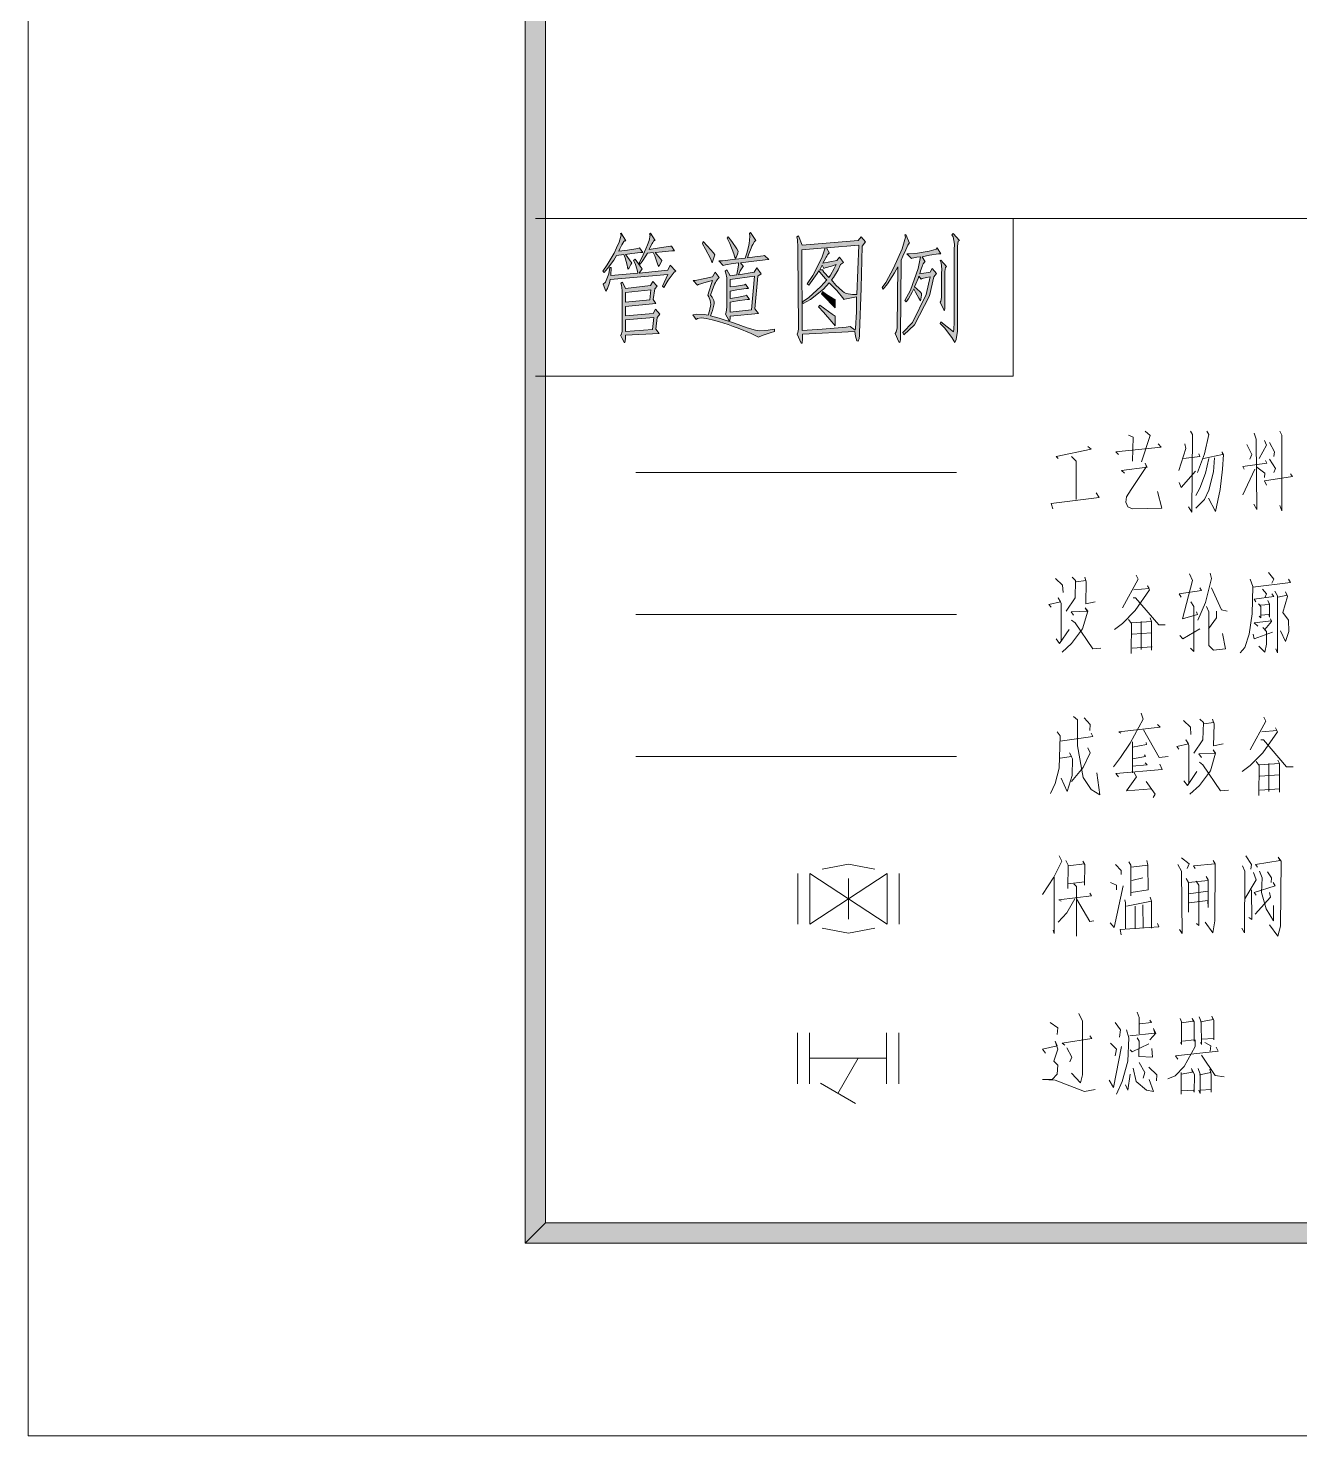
# Model space of a CAD drawing. Header units: millimetres. Extents: x 0 to 829, y 0 to 586.
# Drawn here: x 0 to 61.8, y 0 to 68.4 of the extents above; entities that cross this region are included whole.
import ezdxf

# ---------------------------------------------------------------- set-up
doc = ezdxf.new("R2010")
doc.units = ezdxf.units.MM

msp = doc.modelspace()

# ---------------------------------------------------------------- hatches: boundary and pattern name
h = msp.add_hatch(color=0)
h.dxf.hatch_style = 2
h.paths.add_polyline_path([(24.154694, 576.266028), (25.142472, 575.281778), (25.142472, 10.3505), (24.154694, 9.36625)])
h = msp.add_hatch(color=0)
h.dxf.hatch_style = 2
h.paths.add_polyline_path([(28.694944, 57.559222), (29.128861, 57.601556), (29.633333, 57.682694), (29.703889, 57.714444), (29.866167, 57.488667), (29.760333, 57.488667), (29.337, 57.446333), (29.0195, 57.400472), (29.100639, 57.298167), (29.255861, 57.097083), (29.326417, 56.994778), (29.291139, 56.903056), (29.199417, 56.747833), (29.1465, 56.677278), (29.111222, 56.881889), (29.012444, 57.241722), (28.948944, 57.400472), (28.585583, 57.354611), (28.451528, 57.128833), (28.155194, 56.712556), (27.992917, 56.522056), (27.918833, 56.589083), (28.137556, 56.892472), (28.472694, 57.460444), (28.596167, 57.728556), (28.719639, 57.993139), (28.811361, 58.335333), (28.786667, 58.412944), (28.821944, 58.437639), (29.037139, 58.053111), (29.012444, 58.077806), (28.938361, 58.021361), (28.8925, 57.940222), (28.850167, 57.862611), (28.747861, 57.672111)])
h = msp.add_hatch(color=0)
h.dxf.hatch_style = 2
h.paths.add_polyline_path([(29.68625, 56.994778), (29.81325, 57.231139), (30.021389, 57.672111), (30.102528, 57.873194), (30.183667, 58.077806), (30.229528, 58.335333), (30.190722, 58.391778), (30.247167, 58.437639), (30.462361, 58.077806), (30.444722, 58.088389), (30.391806, 58.042528), (30.353, 57.986083), (30.317722, 57.929639), (30.229528, 57.760306), (30.173083, 57.647417), (30.677556, 57.714444), (31.220833, 57.795583), (31.256111, 57.806167), (31.40075, 57.580389), (31.27375, 57.580389), (30.804556, 57.534528), (30.462361, 57.488667), (30.561139, 57.375778), (30.723417, 57.185278), (30.786917, 57.107667), (30.758694, 57.026528), (30.677556, 56.881889), (30.624639, 56.814861), (30.571722, 56.994778), (30.444722, 57.333444), (30.374167, 57.488667), (30.102528, 57.4675), (30.021389, 57.333444), (29.841472, 57.061806), (29.742694, 56.92775)])
h = msp.add_hatch(color=0)
h.paths.add_polyline_path([(34.431111, 56.409167), (34.44875, 56.522056), (34.476972, 56.677278), (34.484028, 56.723139), (34.494611, 56.769), (34.51225, 56.903056), (34.519306, 56.994778), (34.25825, 56.9595), (33.880778, 56.892472), (33.764361, 56.860722), (33.563278, 57.082972), (33.736139, 57.097083), (34.378194, 57.164111), (34.843861, 57.220556), (34.917944, 57.4675), (35.013194, 57.834389), (35.034361, 57.950806), (35.059056, 58.07075), (35.062583, 58.303583), (35.044944, 58.412944), (35.097861, 58.458806), (35.351861, 58.077806), (35.295417, 58.031944), (35.207222, 57.890833), (35.168417, 57.795583), (35.133139, 57.700333), (35.027306, 57.421639), (34.953222, 57.241722), (35.306, 57.277), (35.71875, 57.333444), (35.78225, 57.354611), (35.983333, 57.153528), (35.821056, 57.139417), (35.133139, 57.061806), (34.611028, 56.994778), (34.755667, 56.814861), (34.720389, 56.804278), (34.600444, 56.599667), (34.519306, 56.409167), (35.277778, 56.543222), (35.404778, 56.747833), (35.619972, 56.4515), (35.457694, 56.342139), (35.313056, 54.761694), (35.4965, 54.535917), (34.106556, 54.401861), (34.106556, 54.288972), (34.088917, 54.186667), (34.071278, 54.19725), (34.053639, 54.211361), (33.961917, 54.356), (33.887833, 54.493583), (33.916056, 54.602944), (33.944278, 54.842833), (33.944278, 54.966306), (33.944278, 56.137528), (33.944278, 56.261), (33.909, 56.486778), (33.870194, 56.589083), (33.944278, 56.656111), (34.106556, 56.363306)])
h.paths.add_polyline_path([(35.295417, 56.342139), (34.106556, 56.183389), (34.106556, 55.823556), (34.420528, 55.855306), (34.801528, 55.922333), (34.865028, 55.957611), (35.006139, 55.753), (34.882667, 55.753), (34.431111, 55.685972), (34.106556, 55.618944), (34.106556, 55.259111), (34.431111, 55.304972), (34.826222, 55.382583), (34.900306, 55.417861), (35.044944, 55.21325), (34.935583, 55.21325), (34.466389, 55.146222), (34.106556, 55.079194), (34.106556, 54.602944), (35.150778, 54.715833)])
h = msp.add_hatch(color=0)
h.dxf.hatch_style = 2
h.paths.add_polyline_path([(34.501667, 57.559222), (34.484028, 57.4675), (34.413472, 57.287583), (34.357028, 57.195861), (34.297056, 57.432222), (34.095972, 57.929639), (33.961917, 58.190694), (34.014833, 58.257722), (34.187694, 58.021361), (34.431111, 57.672111)])
h = msp.add_hatch(color=0)
h.paths.add_polyline_path([(40.474194, 58.257722), (40.689389, 58.00725), (40.527111, 57.806167), (40.474194, 55.767111), (40.403639, 53.590472), (40.393056, 53.456417), (40.378944, 53.318833), (40.333083, 53.188306), (40.301333, 53.195361), (40.269583, 53.202417), (40.202556, 53.431722), (40.167278, 53.6575), (37.62375, 53.523444), (37.630806, 53.30825), (37.606111, 53.093056), (37.567306, 53.093056), (37.36975, 53.523444), (37.397972, 53.601056), (37.426194, 53.770389), (37.426194, 53.862111), (37.405028, 57.534528), (37.405028, 57.749722), (37.380333, 58.109556), (37.352111, 58.257722), (37.426194, 58.303583), (37.606111, 57.852028), (40.329556, 58.077806)])
h.paths.add_polyline_path([(37.606111, 53.703361), (38.579778, 53.770389), (39.751, 53.872694), (39.948556, 53.904444), (40.184917, 53.724528), (40.209611, 53.805667), (40.248417, 54.617056), (40.255472, 55.347306), (39.606361, 55.21325), (39.634583, 55.234417), (39.292389, 55.640111), (38.921972, 56.024639), (38.650333, 55.710667), (38.018861, 55.202667), (37.659028, 55.008639), (37.62375, 55.100361), (37.930667, 55.304972), (38.523333, 55.834139), (38.812611, 56.158694), (38.749111, 56.215139), (38.551556, 56.440917), (38.4175, 56.61025), (38.343417, 56.476194), (38.1, 56.126944), (37.930667, 55.91175), (37.856583, 55.978778), (38.128222, 56.373889), (38.562139, 57.241722), (38.724417, 57.714444), (37.588472, 57.62625)])
h.paths.add_polyline_path([(39.426444, 57.266417), (39.624, 57.015944), (39.479361, 56.903056), (39.362944, 56.656111), (39.137167, 56.285694), (39.031333, 56.158694), (39.253583, 55.91175), (39.571083, 55.608361), (39.659278, 55.551917), (39.751, 55.495472), (40.057917, 55.449611), (40.273111, 55.460194), (40.364833, 57.852028), (38.794972, 57.714444), (38.939611, 57.4675), (38.904333, 57.456917), (38.837306, 57.382833), (38.805556, 57.322861), (38.773806, 57.259361), (38.678556, 57.082972), (38.615056, 56.970083), (39.299444, 57.107667)])
h.paths.add_polyline_path([(38.615056, 56.656111), (38.615056, 56.620833), (38.660917, 56.543222), (38.706778, 56.497361), (38.749111, 56.4515), (38.847889, 56.342139), (38.904333, 56.271583), (38.992528, 56.398583), (39.172444, 56.712556), (39.264167, 56.903056), (39.031333, 56.836028), (38.731472, 56.747833), (38.667972, 56.723139), (38.579778, 56.881889), (38.470417, 56.656111)])
h = msp.add_hatch(color=0)
h.dxf.hatch_style = 2
h.paths.add_polyline_path([(42.13225, 53.565778), (42.185167, 53.646917), (42.231028, 53.81625), (42.220444, 53.904444), (42.25925, 56.790167), (42.104028, 56.507944), (41.754778, 55.968194), (41.553694, 55.710667), (41.500778, 55.798861), (41.673639, 56.035222), (42.051111, 56.740778), (42.25925, 57.209972), (42.463861, 57.675639), (42.636722, 58.247139), (42.601444, 58.345917), (42.654361, 58.370611), (42.834278, 57.940222), (42.816639, 57.950806), (42.749611, 57.852028), (42.700222, 57.739139), (42.650833, 57.62625), (42.509722, 57.322861), (42.421528, 57.128833), (42.382722, 53.410556), (42.393306, 53.251806), (42.358028, 53.128333), (42.312167, 53.160083)])
h = msp.add_hatch(color=0)
h.dxf.hatch_style = 2
h.paths.add_polyline_path([(45.162611, 53.929139), (45.162611, 53.678667), (45.099111, 53.272972), (45.035611, 53.11775), (44.890972, 53.364694), (44.531139, 53.826833), (44.312417, 54.042028), (44.351222, 54.130222), (44.965056, 53.636333), (44.982694, 53.780972), (45.000333, 54.073778), (45.000333, 54.221944), (45.000333, 57.62625), (45.007389, 57.894361), (44.954472, 58.257722), (44.890972, 58.345917), (44.943889, 58.412944), (45.250806, 58.077806), (45.197889, 58.042528), (45.152028, 57.806167), (45.162611, 57.601556)])
h = msp.add_hatch(color=0)
h.dxf.hatch_style = 2
h.paths.add_polyline_path([(33.238722, 56.994778), (33.150528, 57.195861), (32.914167, 57.658), (32.773056, 57.919056), (32.808333, 58.031944), (33.016472, 57.806167), (33.295167, 57.478083), (33.365722, 57.375778), (33.341028, 57.287583), (33.277528, 57.097083)])
h = msp.add_hatch(color=0)
h.dxf.hatch_style = 2
h.paths.add_polyline_path([(43.412833, 55.506056), (43.40225, 55.417861), (43.377556, 55.234417), (43.359917, 55.146222), (43.285833, 55.280278), (43.123556, 55.573083), (43.035361, 55.731833), (42.954222, 55.5625), (42.770778, 55.248528), (42.672, 55.100361), (42.601444, 55.167389), (42.873083, 55.664806), (43.250556, 56.723139), (43.359917, 57.287583), (43.176472, 57.266417), (42.961278, 57.220556), (42.926, 57.195861), (42.689639, 57.421639), (42.809583, 57.421639), (43.208222, 57.4675), (43.493972, 57.513361), (43.776194, 57.559222), (44.114861, 57.658), (44.171306, 57.714444), (44.351222, 57.421639), (44.241861, 57.432222), (43.790306, 57.365194), (43.448111, 57.287583), (43.59275, 57.040639), (43.557472, 57.026528), (43.493972, 56.948917), (43.46575, 56.881889), (43.441056, 56.814861), (43.366972, 56.599667), (43.321111, 56.4515), (43.825583, 56.543222), (43.934944, 56.723139), (44.1325, 56.476194), (44.009028, 56.317444), (43.800889, 55.382583), (43.070639, 53.975), (42.545, 53.49875), (42.509722, 53.611639), (42.978917, 54.098472), (43.638611, 55.449611), (43.825583, 56.317444), (43.65625, 56.285694), (43.441056, 56.22925), (43.395194, 56.204556), (43.285833, 56.342139), (43.250556, 56.22925), (43.141194, 55.968194), (43.070639, 55.823556), (43.187056, 55.72125), (43.359917, 55.5625)])
h = msp.add_hatch(color=0)
h.dxf.hatch_style = 2
h.paths.add_polyline_path([(29.68625, 56.497361), (31.076194, 56.634944), (31.203194, 56.881889), (31.471306, 56.589083), (31.383111, 56.543222), (31.093833, 56.148111), (30.896278, 55.798861), (30.822194, 55.865889), (31.076194, 56.430333), (28.282194, 56.183389), (28.253972, 56.024639), (28.144611, 55.742417), (28.063472, 55.618944), (27.936472, 55.957611), (28.056417, 56.059917), (28.218694, 56.465611), (28.261028, 56.769), (28.335111, 56.769), (28.317472, 56.384472), (29.633333, 56.497361), (29.598056, 56.656111), (29.488694, 56.9595), (29.418139, 57.107667), (29.488694, 57.174694), (29.569833, 57.061806), (29.742694, 56.825444), (29.830889, 56.701972)])
h = msp.add_hatch(color=0)
h.dxf.hatch_style = 2
h.paths.add_polyline_path([(44.312417, 55.079194), (44.351222, 55.135639), (44.3865, 55.304972), (44.3865, 55.417861), (44.3865, 56.476194), (44.397083, 56.677278), (44.358278, 56.984194), (44.312417, 57.082972), (44.351222, 57.128833), (44.619333, 56.814861), (44.577, 56.769), (44.538194, 56.5785), (44.548778, 56.430333), (44.548778, 54.941611), (44.548778, 54.796972), (44.520556, 54.684083), (44.495861, 54.715833)])
h = msp.add_hatch(color=0)
h.paths.add_polyline_path([(30.353, 56.091667), (30.571722, 55.865889), (30.444722, 55.731833), (30.374167, 55.21325), (30.497639, 55.008639), (29.0195, 54.874583), (29.0195, 54.423028), (30.374167, 54.535917), (30.48, 54.740528), (30.698722, 54.493583), (30.571722, 54.334833), (30.497639, 53.770389), (30.659917, 53.565778), (29.0195, 53.477583), (29.0195, 53.297667), (29.001861, 53.121278), (28.984222, 53.128333), (28.966583, 53.131861), (28.867806, 53.30825), (28.786667, 53.477583), (28.821944, 53.49875), (28.857222, 53.6575), (28.857222, 53.791556), (28.857222, 55.484889), (28.857222, 55.640111), (28.829, 55.901167), (28.804306, 56.003472), (28.874861, 56.045806), (29.0195, 55.753), (30.247167, 55.890583)])
h.paths.add_polyline_path([(30.335361, 53.749222), (30.409444, 54.334833), (29.0195, 54.221944), (29.0195, 53.6575)])
h.paths.add_polyline_path([(30.211889, 55.192083), (30.264806, 55.685972), (29.0195, 55.551917), (29.0195, 55.079194)])
h = msp.add_hatch(color=0)
h.dxf.hatch_style = 2
h.paths.add_polyline_path([(35.4965, 53.385861), (35.126083, 53.555194), (34.508722, 53.81625), (34.25825, 53.904444), (34.011306, 53.996167), (33.587972, 54.130222), (33.411583, 54.176083), (33.235194, 54.221944), (32.942389, 54.281917), (32.825972, 54.299556), (32.709556, 54.317194), (32.529639, 54.288972), (32.466139, 54.243111), (32.303861, 54.468889), (32.483778, 54.490056), (32.854194, 54.479472), (33.041167, 54.447722), (33.11525, 54.659389), (33.171694, 54.969833), (33.157583, 55.065083), (33.147, 55.163861), (33.076444, 55.336722), (33.023528, 55.417861), (33.087028, 55.629528), (33.203444, 55.989361), (33.259889, 56.137528), (32.942389, 56.059917), (32.571972, 55.947028), (32.519056, 55.91175), (32.3215, 56.137528), (32.409694, 56.137528), (32.878889, 56.22925), (33.259889, 56.317444), (33.383361, 56.543222), (33.584444, 56.271583), (33.528, 56.22925), (33.43275, 56.109306), (33.393944, 56.035222), (33.351611, 55.961139), (33.231667, 55.654222), (33.150528, 55.417861), (33.231667, 55.326139), (33.319861, 55.156806), (33.330444, 55.079194), (33.341028, 54.998056), (33.249306, 54.6735), (33.150528, 54.423028), (33.584444, 54.299556), (34.32175, 54.063194), (34.628667, 53.950306), (34.935583, 53.837417), (35.344806, 53.713944), (35.450639, 53.703361), (35.552944, 53.692778), (35.962167, 53.724528), (36.269083, 53.770389), (36.269083, 53.6575), (36.053889, 53.590472), (35.665833, 53.456417)])
h = msp.add_hatch(color=0)
h.dxf.hatch_style = 2
h.paths.add_polyline_path([(38.597417, 55.597778), (38.787917, 55.460194), (39.091306, 55.269694), (39.21125, 55.21325), (39.218306, 55.100361), (39.218306, 54.899278), (39.21125, 54.807556), (39.091306, 54.931028), (38.759694, 55.269694), (38.5445, 55.484889)])
h = msp.add_hatch(color=0)
h.dxf.hatch_style = 2
h.paths.add_polyline_path([(39.21125, 54.401861), (39.218306, 54.278389), (39.218306, 54.042028), (39.21125, 53.929139), (39.056028, 54.130222), (38.650333, 54.592361), (38.399861, 54.853417), (38.470417, 54.941611), (38.706778, 54.761694), (39.073667, 54.493583)])
h = msp.add_hatch(color=0)
h.dxf.hatch_style = 2
h.paths.add_polyline_path([(24.154694, 9.36625), (25.142472, 10.3505), (818.80075, 10.3505), (819.788528, 9.36625)])

# ---------------------------------------------------------------- linework, layer by layer
at = {"color": 0, "lineweight": 0}
for points in [[(0, 0), (0, 585.632278), (829.154778, 585.632278), (829.154778, 0)], [(24.154694, 576.266028), (25.142472, 575.281778), (25.142472, 10.3505), (24.154694, 9.36625)], [(28.694944, 57.559222), (29.128861, 57.601556), (29.633333, 57.682694), (29.703889, 57.714444), (29.866167, 57.488667), (29.760333, 57.488667), (29.337, 57.446333), (29.0195, 57.400472), (29.100639, 57.298167), (29.255861, 57.097083), (29.326417, 56.994778), (29.291139, 56.903056), (29.199417, 56.747833), (29.1465, 56.677278), (29.111222, 56.881889), (29.012444, 57.241722), (28.948944, 57.400472), (28.585583, 57.354611), (28.451528, 57.128833), (28.155194, 56.712556), (27.992917, 56.522056), (27.918833, 56.589083), (28.137556, 56.892472), (28.472694, 57.460444), (28.596167, 57.728556), (28.719639, 57.993139), (28.811361, 58.335333), (28.786667, 58.412944), (28.821944, 58.437639), (29.037139, 58.053111), (29.012444, 58.077806), (28.938361, 58.021361), (28.8925, 57.940222), (28.850167, 57.862611), (28.747861, 57.672111)], [(29.68625, 56.994778), (29.81325, 57.231139), (30.021389, 57.672111), (30.102528, 57.873194), (30.183667, 58.077806), (30.229528, 58.335333), (30.190722, 58.391778), (30.247167, 58.437639), (30.462361, 58.077806), (30.444722, 58.088389), (30.391806, 58.042528), (30.353, 57.986083), (30.317722, 57.929639), (30.229528, 57.760306), (30.173083, 57.647417), (30.677556, 57.714444), (31.220833, 57.795583), (31.256111, 57.806167), (31.40075, 57.580389), (31.27375, 57.580389), (30.804556, 57.534528), (30.462361, 57.488667), (30.561139, 57.375778), (30.723417, 57.185278), (30.786917, 57.107667), (30.758694, 57.026528), (30.677556, 56.881889), (30.624639, 56.814861), (30.571722, 56.994778), (30.444722, 57.333444), (30.374167, 57.488667), (30.102528, 57.4675), (30.021389, 57.333444), (29.841472, 57.061806), (29.742694, 56.92775)], [(34.431111, 56.409167), (34.44875, 56.522056), (34.476972, 56.677278), (34.484028, 56.723139), (34.494611, 56.769), (34.51225, 56.903056), (34.519306, 56.994778), (34.25825, 56.9595), (33.880778, 56.892472), (33.764361, 56.860722), (33.563278, 57.082972), (33.736139, 57.097083), (34.378194, 57.164111), (34.843861, 57.220556), (34.917944, 57.4675), (35.013194, 57.834389), (35.034361, 57.950806), (35.059056, 58.07075), (35.062583, 58.303583), (35.044944, 58.412944), (35.097861, 58.458806), (35.351861, 58.077806), (35.295417, 58.031944), (35.207222, 57.890833), (35.168417, 57.795583), (35.133139, 57.700333), (35.027306, 57.421639), (34.953222, 57.241722), (35.306, 57.277), (35.71875, 57.333444), (35.78225, 57.354611), (35.983333, 57.153528), (35.821056, 57.139417), (35.133139, 57.061806), (34.611028, 56.994778), (34.755667, 56.814861), (34.720389, 56.804278), (34.600444, 56.599667), (34.519306, 56.409167), (35.277778, 56.543222), (35.404778, 56.747833), (35.619972, 56.4515), (35.457694, 56.342139), (35.313056, 54.761694), (35.4965, 54.535917), (34.106556, 54.401861), (34.106556, 54.288972), (34.088917, 54.186667), (34.071278, 54.19725), (34.053639, 54.211361), (33.961917, 54.356), (33.887833, 54.493583), (33.916056, 54.602944), (33.944278, 54.842833), (33.944278, 54.966306), (33.944278, 56.137528), (33.944278, 56.261), (33.909, 56.486778), (33.870194, 56.589083), (33.944278, 56.656111), (34.106556, 56.363306)], [(34.501667, 57.559222), (34.484028, 57.4675), (34.413472, 57.287583), (34.357028, 57.195861), (34.297056, 57.432222), (34.095972, 57.929639), (33.961917, 58.190694), (34.014833, 58.257722), (34.187694, 58.021361), (34.431111, 57.672111)], [(40.474194, 58.257722), (40.689389, 58.00725), (40.527111, 57.806167), (40.474194, 55.767111), (40.403639, 53.590472), (40.393056, 53.456417), (40.378944, 53.318833), (40.333083, 53.188306), (40.301333, 53.195361), (40.269583, 53.202417), (40.202556, 53.431722), (40.167278, 53.6575), (37.62375, 53.523444), (37.630806, 53.30825), (37.606111, 53.093056), (37.567306, 53.093056), (37.36975, 53.523444), (37.397972, 53.601056), (37.426194, 53.770389), (37.426194, 53.862111), (37.405028, 57.534528), (37.405028, 57.749722), (37.380333, 58.109556), (37.352111, 58.257722), (37.426194, 58.303583), (37.606111, 57.852028), (40.329556, 58.077806)], [(42.13225, 53.565778), (42.185167, 53.646917), (42.231028, 53.81625), (42.220444, 53.904444), (42.25925, 56.790167), (42.104028, 56.507944), (41.754778, 55.968194), (41.553694, 55.710667), (41.500778, 55.798861), (41.673639, 56.035222), (42.051111, 56.740778), (42.25925, 57.209972), (42.463861, 57.675639), (42.636722, 58.247139), (42.601444, 58.345917), (42.654361, 58.370611), (42.834278, 57.940222), (42.816639, 57.950806), (42.749611, 57.852028), (42.700222, 57.739139), (42.650833, 57.62625), (42.509722, 57.322861), (42.421528, 57.128833), (42.382722, 53.410556), (42.393306, 53.251806), (42.358028, 53.128333), (42.312167, 53.160083)], [(45.162611, 53.929139), (45.162611, 53.678667), (45.099111, 53.272972), (45.035611, 53.11775), (44.890972, 53.364694), (44.531139, 53.826833), (44.312417, 54.042028), (44.351222, 54.130222), (44.965056, 53.636333), (44.982694, 53.780972), (45.000333, 54.073778), (45.000333, 54.221944), (45.000333, 57.62625), (45.007389, 57.894361), (44.954472, 58.257722), (44.890972, 58.345917), (44.943889, 58.412944), (45.250806, 58.077806), (45.197889, 58.042528), (45.152028, 57.806167), (45.162611, 57.601556)], [(33.238722, 56.994778), (33.150528, 57.195861), (32.914167, 57.658), (32.773056, 57.919056), (32.808333, 58.031944), (33.016472, 57.806167), (33.295167, 57.478083), (33.365722, 57.375778), (33.341028, 57.287583), (33.277528, 57.097083)], [(37.606111, 53.703361), (38.579778, 53.770389), (39.751, 53.872694), (39.948556, 53.904444), (40.184917, 53.724528), (40.209611, 53.805667), (40.248417, 54.617056), (40.255472, 55.347306), (39.606361, 55.21325), (39.634583, 55.234417), (39.292389, 55.640111), (38.921972, 56.024639), (38.650333, 55.710667), (38.018861, 55.202667), (37.659028, 55.008639), (37.62375, 55.100361), (37.930667, 55.304972), (38.523333, 55.834139), (38.812611, 56.158694), (38.749111, 56.215139), (38.551556, 56.440917), (38.4175, 56.61025), (38.343417, 56.476194), (38.1, 56.126944), (37.930667, 55.91175), (37.856583, 55.978778), (38.128222, 56.373889), (38.562139, 57.241722), (38.724417, 57.714444), (37.588472, 57.62625)], [(39.426444, 57.266417), (39.624, 57.015944), (39.479361, 56.903056), (39.362944, 56.656111), (39.137167, 56.285694), (39.031333, 56.158694), (39.253583, 55.91175), (39.571083, 55.608361), (39.659278, 55.551917), (39.751, 55.495472), (40.057917, 55.449611), (40.273111, 55.460194), (40.364833, 57.852028), (38.794972, 57.714444), (38.939611, 57.4675), (38.904333, 57.456917), (38.837306, 57.382833), (38.805556, 57.322861), (38.773806, 57.259361), (38.678556, 57.082972), (38.615056, 56.970083), (39.299444, 57.107667)], [(43.412833, 55.506056), (43.40225, 55.417861), (43.377556, 55.234417), (43.359917, 55.146222), (43.285833, 55.280278), (43.123556, 55.573083), (43.035361, 55.731833), (42.954222, 55.5625), (42.770778, 55.248528), (42.672, 55.100361), (42.601444, 55.167389), (42.873083, 55.664806), (43.250556, 56.723139), (43.359917, 57.287583), (43.176472, 57.266417), (42.961278, 57.220556), (42.926, 57.195861), (42.689639, 57.421639), (42.809583, 57.421639), (43.208222, 57.4675), (43.493972, 57.513361), (43.776194, 57.559222), (44.114861, 57.658), (44.171306, 57.714444), (44.351222, 57.421639), (44.241861, 57.432222), (43.790306, 57.365194), (43.448111, 57.287583), (43.59275, 57.040639), (43.557472, 57.026528), (43.493972, 56.948917), (43.46575, 56.881889), (43.441056, 56.814861), (43.366972, 56.599667), (43.321111, 56.4515), (43.825583, 56.543222), (43.934944, 56.723139), (44.1325, 56.476194), (44.009028, 56.317444), (43.800889, 55.382583), (43.070639, 53.975), (42.545, 53.49875), (42.509722, 53.611639), (42.978917, 54.098472), (43.638611, 55.449611), (43.825583, 56.317444), (43.65625, 56.285694), (43.441056, 56.22925), (43.395194, 56.204556), (43.285833, 56.342139), (43.250556, 56.22925), (43.141194, 55.968194), (43.070639, 55.823556), (43.187056, 55.72125), (43.359917, 55.5625)], [(29.68625, 56.497361), (31.076194, 56.634944), (31.203194, 56.881889), (31.471306, 56.589083), (31.383111, 56.543222), (31.093833, 56.148111), (30.896278, 55.798861), (30.822194, 55.865889), (31.076194, 56.430333), (28.282194, 56.183389), (28.253972, 56.024639), (28.144611, 55.742417), (28.063472, 55.618944), (27.936472, 55.957611), (28.056417, 56.059917), (28.218694, 56.465611), (28.261028, 56.769), (28.335111, 56.769), (28.317472, 56.384472), (29.633333, 56.497361), (29.598056, 56.656111), (29.488694, 56.9595), (29.418139, 57.107667), (29.488694, 57.174694), (29.569833, 57.061806), (29.742694, 56.825444), (29.830889, 56.701972)], [(38.615056, 56.656111), (38.615056, 56.620833), (38.660917, 56.543222), (38.706778, 56.497361), (38.749111, 56.4515), (38.847889, 56.342139), (38.904333, 56.271583), (38.992528, 56.398583), (39.172444, 56.712556), (39.264167, 56.903056), (39.031333, 56.836028), (38.731472, 56.747833), (38.667972, 56.723139), (38.579778, 56.881889), (38.470417, 56.656111)], [(44.312417, 55.079194), (44.351222, 55.135639), (44.3865, 55.304972), (44.3865, 55.417861), (44.3865, 56.476194), (44.397083, 56.677278), (44.358278, 56.984194), (44.312417, 57.082972), (44.351222, 57.128833), (44.619333, 56.814861), (44.577, 56.769), (44.538194, 56.5785), (44.548778, 56.430333), (44.548778, 54.941611), (44.548778, 54.796972), (44.520556, 54.684083), (44.495861, 54.715833)], [(30.353, 56.091667), (30.571722, 55.865889), (30.444722, 55.731833), (30.374167, 55.21325), (30.497639, 55.008639), (29.0195, 54.874583), (29.0195, 54.423028), (30.374167, 54.535917), (30.48, 54.740528), (30.698722, 54.493583), (30.571722, 54.334833), (30.497639, 53.770389), (30.659917, 53.565778), (29.0195, 53.477583), (29.0195, 53.297667), (29.001861, 53.121278), (28.984222, 53.128333), (28.966583, 53.131861), (28.867806, 53.30825), (28.786667, 53.477583), (28.821944, 53.49875), (28.857222, 53.6575), (28.857222, 53.791556), (28.857222, 55.484889), (28.857222, 55.640111), (28.829, 55.901167), (28.804306, 56.003472), (28.874861, 56.045806), (29.0195, 55.753), (30.247167, 55.890583)], [(35.4965, 53.385861), (35.126083, 53.555194), (34.508722, 53.81625), (34.25825, 53.904444), (34.011306, 53.996167), (33.587972, 54.130222), (33.411583, 54.176083), (33.235194, 54.221944), (32.942389, 54.281917), (32.825972, 54.299556), (32.709556, 54.317194), (32.529639, 54.288972), (32.466139, 54.243111), (32.303861, 54.468889), (32.483778, 54.490056), (32.854194, 54.479472), (33.041167, 54.447722), (33.11525, 54.659389), (33.171694, 54.969833), (33.157583, 55.065083), (33.147, 55.163861), (33.076444, 55.336722), (33.023528, 55.417861), (33.087028, 55.629528), (33.203444, 55.989361), (33.259889, 56.137528), (32.942389, 56.059917), (32.571972, 55.947028), (32.519056, 55.91175), (32.3215, 56.137528), (32.409694, 56.137528), (32.878889, 56.22925), (33.259889, 56.317444), (33.383361, 56.543222), (33.584444, 56.271583), (33.528, 56.22925), (33.43275, 56.109306), (33.393944, 56.035222), (33.351611, 55.961139), (33.231667, 55.654222), (33.150528, 55.417861), (33.231667, 55.326139), (33.319861, 55.156806), (33.330444, 55.079194), (33.341028, 54.998056), (33.249306, 54.6735), (33.150528, 54.423028), (33.584444, 54.299556), (34.32175, 54.063194), (34.628667, 53.950306), (34.935583, 53.837417), (35.344806, 53.713944), (35.450639, 53.703361), (35.552944, 53.692778), (35.962167, 53.724528), (36.269083, 53.770389), (36.269083, 53.6575), (36.053889, 53.590472), (35.665833, 53.456417)], [(35.295417, 56.342139), (34.106556, 56.183389), (34.106556, 55.823556), (34.420528, 55.855306), (34.801528, 55.922333), (34.865028, 55.957611), (35.006139, 55.753), (34.882667, 55.753), (34.431111, 55.685972), (34.106556, 55.618944), (34.106556, 55.259111), (34.431111, 55.304972), (34.826222, 55.382583), (34.900306, 55.417861), (35.044944, 55.21325), (34.935583, 55.21325), (34.466389, 55.146222), (34.106556, 55.079194), (34.106556, 54.602944), (35.150778, 54.715833)], [(30.211889, 55.192083), (30.264806, 55.685972), (29.0195, 55.551917), (29.0195, 55.079194)], [(38.597417, 55.597778), (38.787917, 55.460194), (39.091306, 55.269694), (39.21125, 55.21325), (39.218306, 55.100361), (39.218306, 54.899278), (39.21125, 54.807556), (39.091306, 54.931028), (38.759694, 55.269694), (38.5445, 55.484889)], [(39.21125, 54.401861), (39.218306, 54.278389), (39.218306, 54.042028), (39.21125, 53.929139), (39.056028, 54.130222), (38.650333, 54.592361), (38.399861, 54.853417), (38.470417, 54.941611), (38.706778, 54.761694), (39.073667, 54.493583)], [(30.335361, 53.749222), (30.409444, 54.334833), (29.0195, 54.221944), (29.0195, 53.6575)], [(24.154694, 9.36625), (25.142472, 10.3505), (818.80075, 10.3505), (819.788528, 9.36625)]]:
    msp.add_lwpolyline(points, close=True, dxfattribs=at)
for points in [[(336.024361, 59.153778), (24.648583, 59.153778)], [(47.857833, 51.487917), (47.857833, 59.153778)], [(24.648583, 51.487917), (47.857833, 51.487917)], [(53.68925, 48.528111), (53.467, 48.626889)], [(54.518278, 48.595139), (54.102, 47.321611)], [(54.518278, 48.595139), (54.274861, 48.820917)], [(56.571444, 48.658639), (56.550278, 44.876861), (56.377417, 45.137917)], [(56.571444, 48.658639), (56.476194, 48.820917)], [(57.379306, 48.658639), (57.160583, 47.713194), (56.818389, 46.7995)], [(57.379306, 48.658639), (57.280528, 48.820917)], [(59.679417, 48.429333), (59.580639, 48.722139)], [(60.924722, 48.626889), (60.829472, 48.820917)], [(60.924722, 48.626889), (60.924722, 44.940361), (60.829472, 45.201417)], [(50.045056, 47.483889), (49.946278, 47.582667), (51.65725, 47.9425), (51.487917, 48.073028)], [(52.980167, 47.681444), (52.856694, 47.811972), (55.058028, 48.03775), (54.909861, 48.203556)], [(53.68925, 48.528111), (53.664556, 47.353361)], [(56.253944, 47.97425), (55.91175, 46.898278)], [(56.253944, 47.97425), (56.208083, 48.203556)], [(59.457167, 47.681444), (59.21375, 48.168278)], [(59.679417, 48.429333), (59.704111, 45.007389), (59.555944, 45.268444)], [(60.16625, 48.136528), (59.824056, 47.483889)], [(60.16625, 48.136528), (60.071, 48.365833)], [(60.557833, 47.811972), (60.314417, 48.267056)], [(50.923472, 47.353361), (50.70475, 47.582667)], [(50.923472, 47.353361), (50.923472, 45.494222)], [(53.124806, 46.898278), (54.373639, 47.060556), (54.274861, 47.258111), (54.348944, 47.092306), (53.590472, 45.984583), (53.368222, 45.62475), (53.343528, 45.367222), (53.442306, 45.137917), (53.664556, 45.039139), (55.082722, 45.070889), (54.885167, 45.885806)], [(56.134, 47.483889), (56.938333, 47.582667), (56.892472, 47.713194)], [(57.111194, 47.483889), (58.039, 47.681444), (58.014306, 47.811972), (58.088389, 47.681444), (58.039, 46.961778), (57.919056, 45.984583), (57.696806, 44.908611), (57.354611, 45.56125)], [(57.209972, 46.76775), (57.379306, 47.483889)], [(57.601556, 46.83125), (57.647417, 47.519167)], [(59.090278, 46.961778), (59.019722, 47.092306), (60.190944, 47.258111), (60.120389, 47.388639)], [(59.457167, 47.681444), (59.361917, 47.452139)], [(60.607222, 46.997056), (60.314417, 47.452139)], [(60.557833, 47.811972), (60.533139, 47.582667)], [(29.534556, 46.803028), (45.102639, 46.803028)], [(53.124806, 46.898278), (53.272972, 46.76775)], [(55.936444, 46.312667), (56.035222, 46.083361), (56.719611, 46.866528)], [(57.601556, 46.83125), (57.379306, 45.952833), (57.160583, 45.494222), (56.744306, 45.070889)], [(57.209972, 46.76775), (56.938333, 46.051611), (56.744306, 45.691778)], [(59.605333, 46.961778), (59.019722, 45.723528)], [(60.095694, 46.76775), (59.704111, 47.060556)], [(60.095694, 46.76775), (60.071, 46.570194)], [(60.16625, 46.182139), (60.071, 46.407917), (61.439778, 46.605472), (61.341, 46.736)], [(60.607222, 46.997056), (60.533139, 46.7995)], [(49.702861, 45.300194), (52.048833, 45.593), (51.904194, 45.822306)], [(49.702861, 45.300194), (49.798111, 45.039139)], [(50.898778, 41.56075), (50.729444, 41.723028)], [(50.923472, 41.49725), (51.389139, 41.56075), (51.33975, 41.723028), (51.413833, 41.49725), (51.389139, 40.421278), (51.854806, 40.516528)], [(53.932667, 41.627778), (53.833889, 41.821806)], [(56.571444, 41.56075), (56.426806, 41.888833)], [(57.502778, 41.659528), (57.428694, 41.920583)], [(60.265028, 41.952333), (60.533139, 41.627778), (60.437889, 41.430222)], [(50.263778, 41.334972), (49.921583, 41.659528)], [(50.263778, 41.334972), (50.288472, 40.975139)], [(50.898778, 41.56075), (50.874083, 40.714083), (50.436639, 40.061444)], [(54.468889, 41.169167), (54.398333, 41.299694), (54.493583, 41.105667), (53.7845, 40.093194), (53.174194, 39.475833), (52.782611, 39.183028)], [(53.932667, 41.627778), (53.174194, 40.223722)], [(54.468889, 41.169167), (53.735111, 41.105667)], [(56.035222, 40.745833), (55.936444, 40.908111), (57.012417, 41.073917), (56.938333, 41.204444)], [(56.571444, 41.56075), (56.084611, 39.701611), (56.818389, 39.899167), (56.769, 40.029694)], [(57.502778, 41.659528), (57.209972, 40.484778), (56.843083, 39.638111)], [(57.993139, 40.128472), (57.502778, 41.204444)], [(59.386611, 41.627778), (59.506556, 41.267944), (59.481861, 39.930917), (59.337222, 38.953722), (59.114972, 38.301083), (58.89625, 38.040028)], [(59.506556, 41.236194), (61.341, 41.4655), (61.242222, 41.627778)], [(60.16625, 40.908111), (59.972222, 41.137417)], [(60.706, 40.812861), (60.582528, 41.038639)], [(49.702861, 40.259), (49.604083, 40.389528), (50.165, 40.516528), (50.045056, 40.714083), (50.189694, 40.453028), (50.189694, 38.625639)], [(53.68925, 40.714083), (53.809194, 40.714083), (54.934556, 39.408806), (55.252056, 39.408806)], [(56.645528, 40.29075), (56.500889, 40.516528)], [(59.654722, 40.516528), (59.580639, 40.647056), (60.533139, 40.777583), (60.437889, 40.908111)], [(59.898139, 40.29075), (59.778194, 40.421278)], [(59.873444, 40.35425), (60.314417, 40.389528), (60.240333, 40.583556), (60.314417, 40.421278), (60.314417, 39.768639), (60.289722, 39.899167), (59.898139, 39.867417)], [(60.16625, 40.908111), (60.095694, 40.714083)], [(60.706, 40.812861), (60.706, 38.040028), (60.631917, 38.237583)], [(60.730694, 40.745833), (61.171667, 40.844611), (61.097583, 41.006889), (61.196361, 40.777583), (60.974111, 39.997944), (61.242222, 39.638111), (61.266917, 39.08425), (61.097583, 38.593889), (60.854167, 39.116)], [(29.534556, 39.899167), (45.102639, 39.899167)], [(50.803528, 39.867417), (50.680056, 40.029694), (51.463222, 40.061444), (51.364444, 40.223722), (51.487917, 40.061444), (51.240972, 39.214778), (50.70475, 38.495111), (50.239083, 38.071778)], [(53.615167, 39.475833), (53.467, 39.669861)], [(54.592361, 39.571083), (54.518278, 39.736889), (54.592361, 39.571083), (54.592361, 38.170556)], [(56.645528, 40.29075), (56.645528, 38.107056), (56.476194, 38.269333)], [(57.379306, 40.029694), (57.259361, 40.29075)], [(57.746194, 40.061444), (57.746194, 39.736889), (57.354611, 39.214778)], [(57.379306, 40.029694), (57.379306, 38.399861), (57.601556, 38.170556), (58.187167, 38.237583), (58.039, 38.985472)], [(57.993139, 40.128472), (58.26125, 40.061444)], [(59.7535, 39.345306), (59.580639, 39.507583), (60.413194, 39.606361), (60.363806, 39.701611), (60.413194, 39.571083), (60.095694, 39.183028)], [(59.898139, 40.29075), (59.898139, 39.736889), (59.824056, 39.832139)], [(49.946278, 38.724417), (50.115611, 38.495111), (50.581278, 39.183028)], [(50.70475, 39.638111), (50.874083, 39.507583), (51.731333, 38.237583), (52.122917, 38.269333)], [(53.615167, 39.475833), (53.590472, 38.008278)], [(54.592361, 39.571083), (53.615167, 39.507583)], [(53.639861, 38.953722), (54.592361, 39.017222)], [(54.077306, 38.202306), (54.077306, 39.571083)], [(56.109306, 38.724417), (56.938333, 39.214778)], [(59.580639, 38.724417), (60.462583, 39.0525)], [(60.16625, 39.08425), (60.16625, 38.463361), (60.095694, 38.071778), (59.799361, 38.364583)], [(60.16625, 39.08425), (59.996917, 39.278278)], [(53.639861, 38.269333), (54.617056, 38.332833)], [(56.109306, 38.724417), (55.961139, 38.886694)], [(59.580639, 38.724417), (59.53125, 38.953722)], [(50.803528, 34.953222), (50.997556, 34.790944), (50.997556, 33.517417), (51.265667, 31.986361), (51.65725, 31.40075), (52.073528, 31.139694), (51.925361, 32.215667)], [(51.315056, 34.889722), (51.607861, 34.561639), (51.583167, 34.268833)], [(54.176083, 34.822694), (54.077306, 35.1155)], [(60.145083, 34.723917), (60.046306, 34.921472)], [(50.140306, 34.007778), (49.995667, 34.205333)], [(54.176083, 34.822694), (53.541083, 33.647944), (53.075417, 32.963556), (52.733222, 32.508472)], [(53.001333, 34.205333), (55.008639, 34.431111), (54.885167, 34.561639)], [(53.001333, 34.205333), (53.100111, 34.138306)], [(54.95925, 32.963556), (54.200778, 34.300583)], [(56.476194, 34.431111), (56.134, 34.759194)], [(56.476194, 34.431111), (56.500889, 34.074806)], [(57.111194, 34.660417), (57.0865, 33.81375), (56.645528, 33.161111)], [(57.111194, 34.660417), (56.938333, 34.822694)], [(57.135889, 34.593389), (57.601556, 34.660417), (57.552167, 34.822694), (57.62625, 34.593389), (57.601556, 33.517417), (58.063694, 33.616194)], [(60.681306, 34.268833), (60.607222, 34.399361), (60.706, 34.205333), (59.996917, 33.192861), (59.386611, 32.571972), (58.995028, 32.279167)], [(60.145083, 34.723917), (59.386611, 33.323389)], [(60.681306, 34.268833), (59.947528, 34.205333)], [(50.140306, 34.007778), (50.094444, 32.441444), (49.896889, 31.693556), (49.678167, 31.203194)], [(51.731333, 33.976028), (50.140306, 33.746722)], [(51.731333, 33.976028), (51.65725, 34.138306)], [(53.664556, 33.714972), (53.664556, 32.215667)], [(54.348944, 33.584444), (53.664556, 33.453917)], [(54.348944, 33.584444), (54.32425, 33.683222)], [(55.91175, 33.355139), (55.8165, 33.485667), (56.377417, 33.616194), (56.253944, 33.81375), (56.402111, 33.552694), (56.402111, 31.725306)], [(59.898139, 33.81375), (60.021611, 33.81375), (61.146972, 32.508472), (61.464472, 32.508472)], [(29.534556, 32.998833), (45.102639, 32.998833)], [(50.140306, 32.931806), (50.70475, 32.998833), (50.605972, 33.192861), (50.754139, 32.900056), (50.729444, 32.085139), (50.4825, 31.301972), (50.189694, 31.954611)], [(51.487917, 33.422167), (51.607861, 33.192861), (51.265667, 32.476722), (50.70475, 31.792333)], [(54.299556, 32.998833), (53.664556, 32.900056)], [(54.299556, 32.998833), (54.250167, 33.094083)], [(54.95925, 32.963556), (55.400222, 32.998833)], [(57.012417, 32.963556), (56.892472, 33.129361), (57.672111, 33.161111), (57.576861, 33.323389), (57.696806, 33.161111), (57.453389, 32.310917), (56.917167, 31.594778), (56.4515, 31.171444)], [(60.804778, 32.67075), (60.730694, 32.833028), (60.804778, 32.67075), (60.804778, 31.270222)], [(52.980167, 32.018111), (52.856694, 32.183917), (55.107417, 32.377944), (54.983944, 32.639)], [(54.373639, 32.60725), (53.639861, 32.540222)], [(53.858583, 32.018111), (53.735111, 32.247417)], [(54.274861, 32.7025), (54.373639, 32.60725)], [(56.158694, 31.824083), (56.328028, 31.594778), (56.793694, 32.279167)], [(56.917167, 32.737778), (57.0865, 32.60725), (57.94375, 31.333722), (58.335333, 31.365472)], [(59.824056, 32.571972), (59.679417, 32.769528)], [(59.824056, 32.571972), (59.799361, 31.107944)], [(60.804778, 32.67075), (59.824056, 32.60725)], [(60.289722, 31.301972), (60.289722, 32.67075)], [(53.858583, 32.018111), (53.368222, 31.333722), (54.592361, 31.4325)], [(54.32425, 31.792333), (54.765222, 31.171444), (54.666444, 31.009167)], [(59.84875, 32.053389), (60.804778, 32.116889)], [(59.84875, 31.365472), (60.829472, 31.4325)], [(50.224972, 27.925889), (50.1015, 28.186944)], [(56.045806, 28.088167), (56.412694, 27.795361), (56.313917, 27.566056)], [(59.443056, 27.763611), (59.174944, 28.186944)], [(59.739389, 27.633083), (59.640611, 27.763611), (60.836528, 27.957639), (60.741278, 28.123444), (60.885917, 27.925889), (60.861222, 24.765), (60.716583, 24.274639), (60.325, 24.8285)], [(41.140944, 27.530778), (39.860361, 27.774194), (38.583306, 27.530778)], [(50.224972, 27.925889), (49.833389, 27.142722), (49.297167, 26.296056)], [(50.542472, 27.731861), (50.422528, 27.957639)], [(50.542472, 27.731861), (50.517778, 26.588861)], [(50.542472, 27.696583), (51.325639, 27.795361), (51.251556, 27.925889), (51.350333, 27.763611), (51.325639, 26.751139)], [(53.110694, 27.470806), (52.842583, 27.763611)], [(53.110694, 27.470806), (53.110694, 27.27325)], [(53.576361, 27.731861), (53.477583, 27.894139)], [(53.576361, 27.731861), (53.576361, 26.229028)], [(54.405389, 27.731861), (54.359528, 27.957639), (54.405389, 27.731861), (54.430083, 26.525361), (53.601056, 26.394833)], [(54.405389, 27.731861), (53.601056, 27.633083)], [(55.872944, 27.763611), (56.045806, 27.435528), (56.0705, 24.405167), (55.947028, 24.599194)], [(56.7055, 27.566056), (56.631417, 27.696583), (57.682694, 27.795361)], [(57.682694, 27.795361), (57.658, 25.022528), (57.56275, 24.436917), (57.195861, 24.959028)], [(57.682694, 27.795361), (57.587444, 27.957639)], [(59.125556, 27.435528), (59.100861, 24.436917), (58.980917, 24.666222)], [(59.125556, 27.435528), (59.005611, 27.696583)], [(59.443056, 27.763611), (59.418361, 27.534306)], [(59.665306, 27.012194), (59.541833, 27.372028)], [(59.958111, 27.110972), (59.834639, 27.435528)], [(60.226222, 27.403778), (60.423778, 27.110972), (60.399083, 26.881667)], [(37.397972, 27.329694), (37.397972, 24.863778)], [(37.987111, 27.329694), (37.987111, 24.863778)], [(37.987111, 27.329694), (41.733611, 24.863778)], [(37.987111, 24.863778), (41.733611, 27.329694)], [(39.860361, 25.110722), (39.860361, 27.08275)], [(41.733611, 27.329694), (41.733611, 24.863778)], [(42.326278, 27.329694), (42.326278, 24.863778)], [(49.858083, 27.142722), (49.858083, 24.405167), (49.808694, 24.567444)], [(51.325639, 26.916944), (50.542472, 26.818167)], [(50.810583, 26.818167), (50.934056, 26.687639), (50.934056, 24.274639)], [(52.891972, 26.751139), (52.595639, 26.881667)], [(52.7685, 24.697972), (53.209472, 26.719389)], [(52.891972, 26.751139), (52.891972, 26.525361)], [(53.62575, 26.980444), (54.161972, 27.110972)], [(56.388, 26.881667), (56.264528, 27.079222)], [(56.388, 26.881667), (57.3405, 26.980444)], [(56.388, 26.881667), (56.388, 25.449389)], [(57.3405, 27.012194), (57.3405, 25.675167), (57.315806, 26.00325), (56.412694, 25.904472)], [(56.878361, 26.751139), (56.754889, 26.948694)], [(56.878361, 26.751139), (56.878361, 24.79675), (56.779583, 24.895528)], [(57.3405, 27.012194), (57.241722, 27.174472)], [(59.665306, 27.012194), (59.125556, 26.0985)], [(59.665306, 26.264306), (59.566528, 26.394833), (60.593111, 26.719389), (60.494333, 26.881667)], [(59.958111, 27.110972), (59.933417, 26.394833), (60.152139, 25.611667), (60.519028, 25.022528), (60.519028, 25.773944)], [(50.200278, 25.9715), (50.076806, 26.035), (51.667833, 26.229028), (51.59375, 26.359556)], [(50.468389, 25.414111), (50.859972, 26.0985)], [(50.934056, 26.0985), (51.59375, 24.990778), (51.791306, 25.022528)], [(53.329417, 25.904472), (53.283556, 26.035)], [(53.378806, 25.742194), (54.57825, 25.9715), (54.528861, 26.165528), (54.57825, 25.9715), (54.57825, 24.666222)], [(56.388, 26.327806), (57.3405, 26.458333)], [(59.46775, 25.089556), (59.443056, 26.525361)], [(60.325, 26.394833), (60.374389, 26.165528), (59.615917, 25.350611)], [(50.468389, 25.414111), (50.055639, 24.959028)], [(53.329417, 25.904472), (53.329417, 24.634472)], [(53.795083, 25.742194), (53.795083, 24.634472)], [(54.186667, 24.666222), (54.161972, 25.805694)], [(38.583306, 24.666222), (39.860361, 24.422806), (41.140944, 24.666222)], [(52.7685, 24.697972), (52.574472, 24.927278)], [(53.061306, 24.599194), (54.945139, 24.729722), (54.871056, 24.895528)], [(59.46775, 25.089556), (59.323111, 25.188333)], [(53.061306, 24.599194), (53.110694, 24.338139)], [(53.992639, 20.32), (53.893861, 20.581056)], [(50.030944, 19.829639), (49.664056, 20.090694)], [(51.226861, 20.154194), (51.226861, 17.547167), (51.131611, 17.155583), (50.690639, 17.614194)], [(51.226861, 20.154194), (51.057528, 20.514028)], [(52.817889, 20.090694), (53.086, 19.730861), (53.036611, 19.374556)], [(53.992639, 20.32), (53.992639, 19.536833)], [(54.013806, 20.023667), (54.57825, 20.090694), (54.504167, 20.189472)], [(56.045806, 20.122444), (55.971722, 20.284722)], [(56.045806, 20.122444), (56.045806, 19.014722), (55.996417, 19.1135)], [(56.606722, 20.154194), (56.045806, 20.058944)], [(56.606722, 20.154194), (56.557333, 20.284722), (56.656111, 20.122444), (56.656111, 19.177), (56.656111, 19.244028), (56.095194, 19.177)], [(56.998306, 20.122444), (56.899528, 20.35175)], [(57.587444, 20.221222), (56.973611, 20.122444)], [(56.998306, 20.122444), (57.023, 19.014722), (56.973611, 19.1135)], [(57.587444, 20.221222), (57.513361, 20.3835), (57.608611, 20.189472), (57.608611, 19.244028), (57.608611, 19.307528), (57.023, 19.275778)], [(37.376806, 19.575639), (37.376806, 17.109722)], [(37.969472, 19.575639), (37.969472, 17.109722)], [(41.715972, 19.575639), (41.715972, 17.109722)], [(42.308639, 19.575639), (42.308639, 17.109722)], [(49.297167, 18.785417), (50.00625, 18.947694), (49.907472, 19.177), (50.030944, 18.785417), (49.833389, 18.199806), (50.030944, 18.00225), (50.00625, 17.578917), (49.759306, 17.317861), (49.297167, 17.317861), (49.907472, 17.286111), (51.325639, 16.73225), (51.840694, 16.831028)], [(50.030944, 19.829639), (50.00625, 19.505083)], [(50.373139, 18.982972), (50.249667, 19.078222), (51.692528, 19.307528), (51.59375, 19.438056)], [(53.477583, 19.339278), (53.428194, 18.199806), (53.160083, 17.222611), (52.891972, 16.601722)], [(53.477583, 19.339278), (53.378806, 19.730861)], [(54.747583, 19.568583), (53.526972, 19.438056)], [(53.992639, 19.177), (53.893861, 19.339278)], [(53.992639, 19.177), (53.967944, 18.429111), (54.627639, 18.393833), (54.602944, 18.820694)], [(54.747583, 19.568583), (54.677028, 19.797889), (54.796972, 19.568583), (54.504167, 19.244028)], [(56.7055, 18.915944), (56.7055, 19.244028)], [(49.297167, 18.785417), (49.441806, 18.591389)], [(50.468389, 18.852444), (50.715333, 18.393833), (50.616556, 18.168056)], [(52.525083, 17.286111), (52.743806, 16.926278), (53.135389, 18.915944)], [(52.891972, 18.785417), (52.595639, 19.078222)], [(52.891972, 18.785417), (52.817889, 18.460861)], [(53.650444, 18.654889), (53.551667, 18.753667)], [(53.650444, 18.654889), (54.454778, 19.046472)], [(56.7055, 18.915944), (56.16575, 17.93875), (55.728306, 17.483667), (55.386111, 17.353139)], [(55.872944, 18.298583), (55.753, 18.460861), (57.830861, 18.690167), (57.732083, 18.884194)], [(57.023, 18.492611), (57.682694, 17.515417), (58.123667, 17.448389)], [(57.171167, 19.1135), (57.463972, 18.947694), (57.439278, 18.690167)], [(41.715972, 18.344444), (37.969472, 18.344444)], [(40.336611, 18.344444), (39.348833, 16.633472)], [(53.844472, 17.222611), (53.696306, 17.871722)], [(54.26075, 17.645944), (53.992639, 18.132778)], [(54.454778, 17.907), (54.846361, 17.547167), (54.821667, 17.254361)], [(56.582028, 17.677694), (56.532639, 17.839972), (56.680806, 17.547167), (56.656111, 16.7005), (56.631417, 16.79575), (56.045806, 16.764)], [(56.948917, 17.578917), (56.853667, 17.839972)], [(56.924222, 17.547167), (57.463972, 17.645944), (57.414583, 17.808222), (57.488667, 17.578917), (57.488667, 16.7005), (57.488667, 16.831028), (56.948917, 16.79575)], [(38.495111, 17.127361), (40.202556, 16.143111)], [(53.551667, 17.578917), (53.428194, 16.79575), (53.329417, 17.056806)], [(53.844472, 17.222611), (54.334833, 16.79575), (54.677028, 16.73225), (54.479472, 17.317861)], [(54.26075, 17.645944), (54.186667, 17.384889)], [(56.582028, 17.677694), (56.021111, 17.578917)], [(56.021111, 16.601722), (56.021111, 17.645944)], [(56.948917, 17.578917), (56.948917, 16.633472), (56.878361, 16.79575)]]:
    msp.add_lwpolyline(points, dxfattribs=at)

doc.saveas('drawing.dxf')
